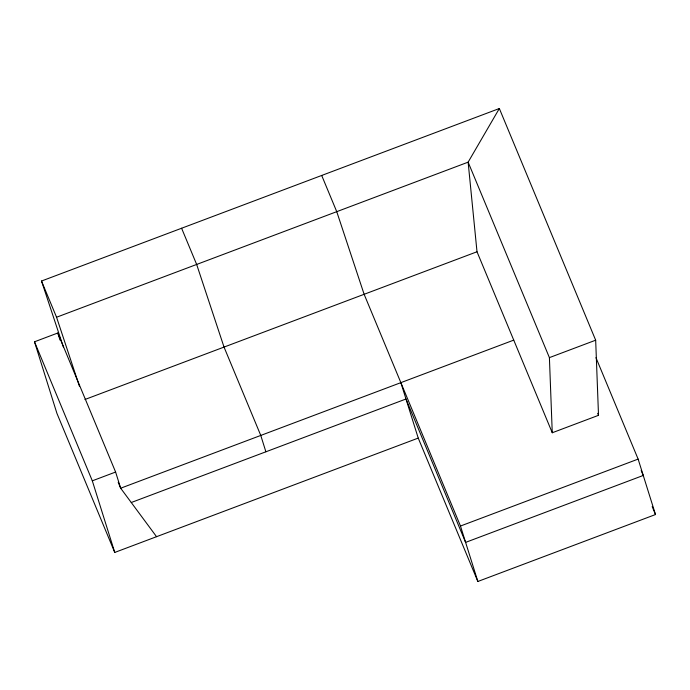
<?xml version="1.0" encoding="UTF-8"?>
<svg xmlns="http://www.w3.org/2000/svg" width="690" height="690" viewBox="0 0 690 690"><rect width="100%" height="100%" fill="white"/><g stroke="black" fill="none" stroke-linecap="round" stroke-linejoin="round"><path stroke-width="1.03" d="M499.344 108.52L468.131 162.159L477.006 251.764L552.259 432.751L598.515 415.32L595.668 340.196L499.344 108.52L41.512 281.028L63.368 347.001M79.393 386.15L56.563 317.236L468.131 162.159L549.404 357.627L552.259 432.751M400.864 382.648L418.235 438.09L114.756 552.44L56.942 413.405L34.5 341.791L57.796 333.011L115.609 472.046L120.672 488.218L156.552 536.691M84.948 399.493L477.006 251.764M114.756 552.44L92.313 480.827L115.609 472.046M513.74 340.118L120.672 488.218L118.197 482.267M131.264 502.518L405.987 399.001L465.603 542.392L643.252 475.453L641.183 470.485M549.404 357.627L595.668 340.196M638.129 459.1L655.5 514.542L477.851 581.48L460.48 526.03L638.129 459.1L595.953 357.662M652.188 506.581L655.5 514.542M597.695 413.336L598.515 415.32M321.695 175.458L336.746 211.666L364.13 294.302L460.48 526.03M418.235 438.09L477.851 581.48M181.599 228.243L196.659 264.451L224.034 347.087L260.768 435.433L265.892 451.795M41.512 281.028L56.563 317.236M34.5 341.791L92.313 480.827M57.796 333.011L60.013 340.084"/></g></svg>
